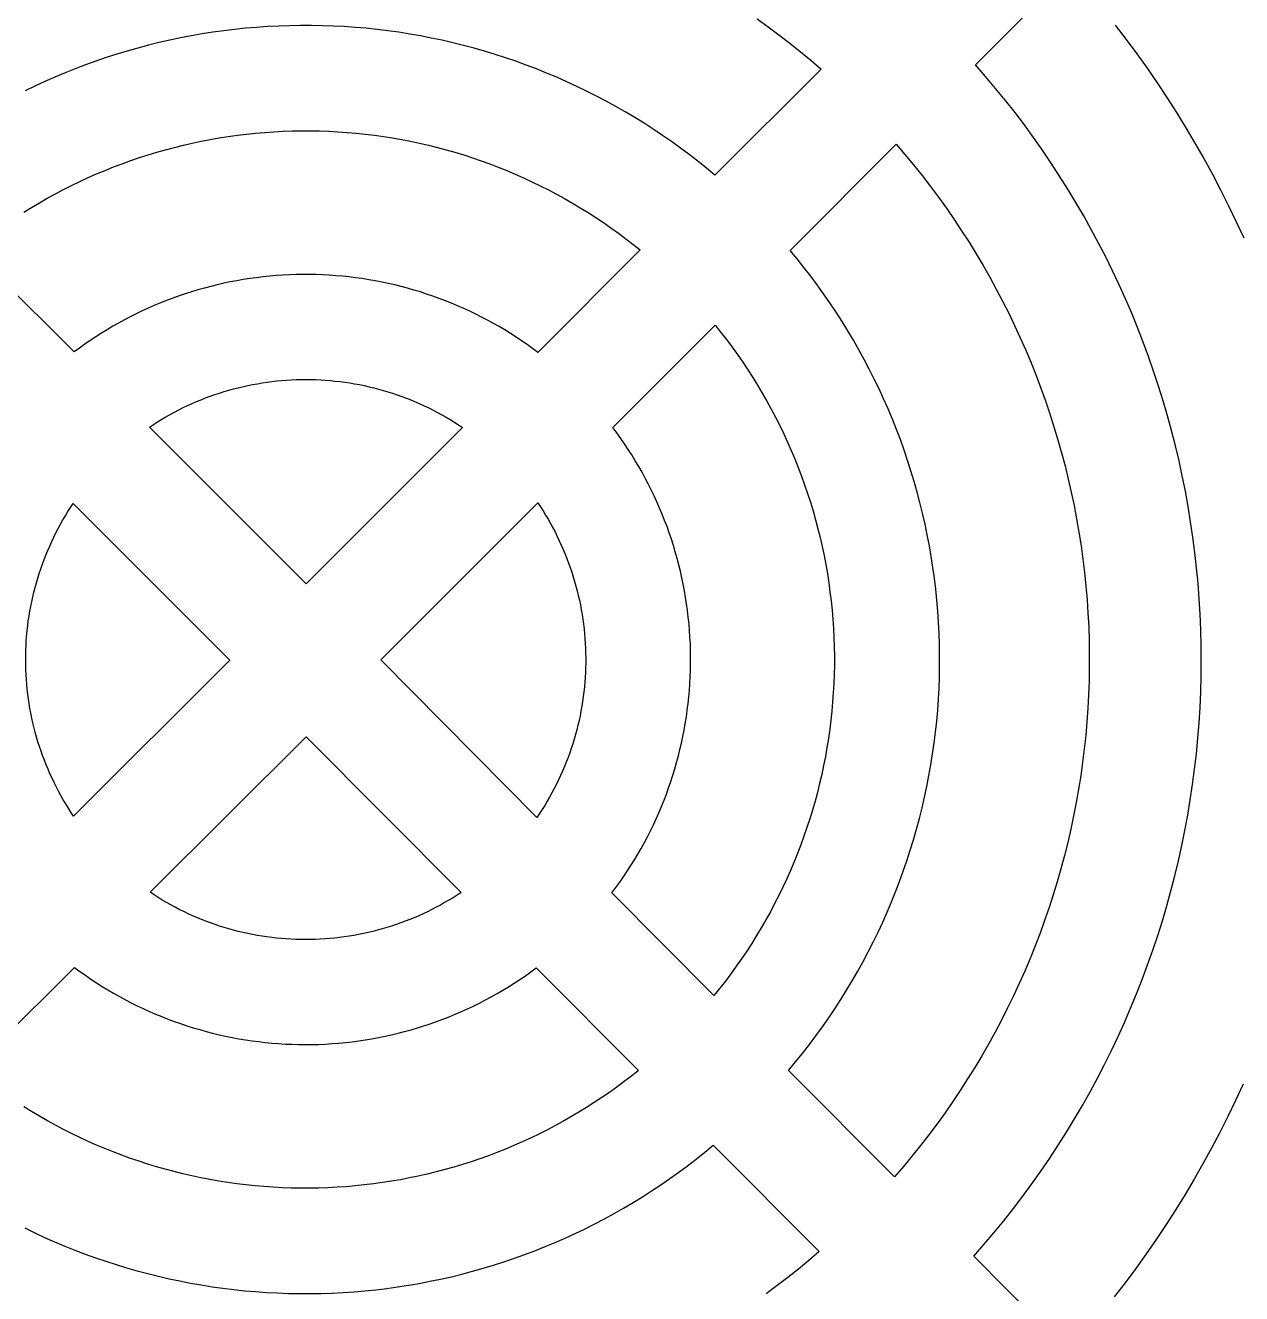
# Model space of a CAD drawing. Header units: metres. Extents: x -3 to 104, y -10 to 53.
# Drawn here: x 45.22 to 68.13, y 14.31 to 38.19 of the extents above; entities that cross this region are included whole.
import ezdxf

# ---------------------------------------------------------------- set-up
doc = ezdxf.new("R2010")
doc.units = ezdxf.units.M

msp = doc.modelspace()

# ---------------------------------------------------------------- linework, layer by layer
for p, q in [((63.1133, 37.4482), (64.8828, 39.2188)), ((59.001, 38.3145), (59.209, 38.165)), ((48.3447, 37.9941), (48.1416, 37.9551)), ((48.5479, 38.0293), (48.3447, 37.9941)), ((48.752, 38.0615), (48.5479, 38.0293)), ((48.957, 38.0898), (48.752, 38.0615)), ((49.1621, 38.1152), (48.957, 38.0898)), ((49.3682, 38.1357), (49.1621, 38.1152)), ((49.5742, 38.1543), (49.3682, 38.1357)), ((49.7803, 38.168), (49.5742, 38.1543)), ((49.9863, 38.1787), (49.7803, 38.168)), ((50.1934, 38.1855), (49.9863, 38.1787)), ((50.4004, 38.1895), (50.1934, 38.1855)), ((50.6064, 38.1895), (50.4004, 38.1895)), ((50.8135, 38.1855), (50.6064, 38.1895)), ((51.0205, 38.1787), (50.8135, 38.1855)), ((51.2266, 38.168), (51.0205, 38.1787)), ((51.4326, 38.1533), (51.2266, 38.168)), ((51.6387, 38.1357), (51.4326, 38.1533)), ((51.8447, 38.1143), (51.6387, 38.1357)), ((52.0498, 38.0889), (51.8447, 38.1143)), ((52.2539, 38.0605), (52.0498, 38.0889)), ((52.459, 38.0283), (52.2539, 38.0605)), ((52.6621, 37.9922), (52.459, 38.0283)), ((52.8652, 37.9531), (52.6621, 37.9922)), ((59.209, 38.165), (59.4131, 38.0127)), ((59.4131, 38.0127), (59.6152, 37.8574)), ((65.7461, 38.1934), (65.9502, 37.9277)), ((47.3369, 37.7637), (47.1387, 37.707)), ((47.5371, 37.8164), (47.3369, 37.7637)), ((47.7373, 37.8662), (47.5371, 37.8164)), ((47.9395, 37.9121), (47.7373, 37.8662)), ((48.1416, 37.9551), (47.9395, 37.9121)), ((53.0674, 37.9102), (52.8652, 37.9531)), ((53.2686, 37.8643), (53.0674, 37.9102)), ((53.4697, 37.8145), (53.2686, 37.8643)), ((53.6699, 37.7617), (53.4697, 37.8145)), ((53.8682, 37.7051), (53.6699, 37.7617)), ((59.6152, 37.8574), (59.8145, 37.6982)), ((65.9502, 37.9277), (66.1504, 37.6582)), ((46.5479, 37.5166), (46.3535, 37.4473)), ((46.7432, 37.584), (46.5479, 37.5166)), ((46.9404, 37.6475), (46.7432, 37.584)), ((47.1387, 37.707), (46.9404, 37.6475)), ((54.0664, 37.6445), (53.8682, 37.7051)), ((54.2627, 37.5811), (54.0664, 37.6445)), ((54.459, 37.5146), (54.2627, 37.5811)), ((54.6533, 37.4443), (54.459, 37.5146)), ((59.8145, 37.6982), (60.0107, 37.5352)), ((60.0107, 37.5352), (60.2051, 37.3691)), ((66.1504, 37.6582), (66.3447, 37.3857)), ((45.9688, 37.2969), (45.7773, 37.2168)), ((46.1602, 37.373), (45.9688, 37.2969)), ((46.3535, 37.4473), (46.1602, 37.373)), ((54.8457, 37.3711), (54.6533, 37.4443)), ((55.0381, 37.2939), (54.8457, 37.3711)), ((55.2285, 37.2139), (55.0381, 37.2939)), ((60.2051, 37.3691), (58.2061, 35.3701)), ((63.3057, 37.2285), (63.1133, 37.4482)), ((66.3447, 37.3857), (66.5352, 37.1104)), ((45.4004, 37.0459), (45.2148, 36.9561)), ((45.5889, 37.1328), (45.4004, 37.0459)), ((45.7773, 37.2168), (45.5889, 37.1328)), ((55.418, 37.1299), (55.2285, 37.2139)), ((55.6055, 37.043), (55.418, 37.1299)), ((55.791, 36.9531), (55.6055, 37.043)), ((63.4941, 37.0049), (63.3057, 37.2285)), ((66.5352, 37.1104), (66.7207, 36.8311)), ((55.9756, 36.8604), (55.791, 36.9531)), ((56.1592, 36.7637), (55.9756, 36.8604)), ((63.6777, 36.7783), (63.4941, 37.0049)), ((63.8584, 36.5479), (63.6777, 36.7783)), ((66.7207, 36.8311), (66.9014, 36.5488)), ((56.3398, 36.6641), (56.1592, 36.7637)), ((56.5195, 36.5615), (56.3398, 36.6641)), ((56.6973, 36.4561), (56.5195, 36.5615)), ((64.0352, 36.3154), (63.8584, 36.5479)), ((66.9014, 36.5488), (67.0771, 36.2637)), ((56.873, 36.3467), (56.6973, 36.4561)), ((57.0469, 36.2354), (56.873, 36.3467)), ((64.207, 36.0791), (64.0352, 36.3154)), ((48.7031, 36.043), (48.873, 36.0723)), ((48.873, 36.0723), (49.043, 36.0986)), ((49.043, 36.0986), (49.2139, 36.123)), ((49.2139, 36.123), (49.3857, 36.1436)), ((49.3857, 36.1436), (49.5566, 36.1611)), ((49.5566, 36.1611), (49.7285, 36.1758)), ((49.7285, 36.1758), (49.9014, 36.1885)), ((49.9014, 36.1885), (50.0732, 36.1973)), ((50.0732, 36.1973), (50.2461, 36.2031)), ((50.2461, 36.2031), (50.418, 36.2061)), ((50.418, 36.2061), (50.5908, 36.2061)), ((50.5908, 36.2061), (50.7627, 36.2031)), ((50.7627, 36.2031), (50.9355, 36.1963)), ((50.9355, 36.1963), (51.1074, 36.1875)), ((51.1074, 36.1875), (51.2793, 36.1758)), ((51.2793, 36.1758), (51.4512, 36.1602)), ((51.4512, 36.1602), (51.623, 36.1426)), ((51.623, 36.1426), (51.7939, 36.1221)), ((51.7939, 36.1221), (51.9648, 36.0977)), ((51.9648, 36.0977), (52.1357, 36.0713)), ((52.1357, 36.0713), (52.3057, 36.041)), ((57.2188, 36.1201), (57.0469, 36.2354)), ((57.3887, 36.002), (57.2188, 36.1201)), ((64.375, 35.8408), (64.207, 36.0791)), ((67.0771, 36.2637), (67.248, 35.9756)), ((47.6963, 35.8037), (47.8623, 35.8506)), ((47.8623, 35.8506), (48.0293, 35.8945)), ((48.0293, 35.8945), (48.1963, 35.9365)), ((48.1963, 35.9365), (48.3652, 35.9746)), ((48.3652, 35.9746), (48.5332, 36.0098)), ((48.5332, 36.0098), (48.7031, 36.043)), ((52.3057, 36.041), (52.4746, 36.0088)), ((52.4746, 36.0088), (52.6436, 35.9727)), ((52.6436, 35.9727), (52.8115, 35.9336)), ((52.8115, 35.9336), (52.9795, 35.8926)), ((52.9795, 35.8926), (53.1455, 35.8486)), ((53.1455, 35.8486), (53.3115, 35.8008)), ((57.5566, 35.8818), (57.3887, 36.002)), ((57.7217, 35.7578), (57.5566, 35.8818)), ((59.6221, 33.9541), (61.6201, 35.9541)), ((61.6201, 35.9541), (61.7861, 35.7598)), ((64.5391, 35.5986), (64.375, 35.8408)), ((67.248, 35.9756), (67.4141, 35.6836)), ((46.8809, 35.5254), (47.042, 35.5859)), ((47.042, 35.5859), (47.2041, 35.6445)), ((47.2041, 35.6445), (47.3672, 35.7002)), ((47.3672, 35.7002), (47.5312, 35.7529)), ((47.5312, 35.7529), (47.6963, 35.8037)), ((53.3115, 35.8008), (53.4766, 35.751)), ((53.4766, 35.751), (53.6406, 35.6973)), ((53.6406, 35.6973), (53.8037, 35.6416)), ((53.8037, 35.6416), (53.9668, 35.583)), ((57.8857, 35.6318), (57.7217, 35.7578)), ((58.0469, 35.502), (57.8857, 35.6318)), ((61.7861, 35.7598), (61.9492, 35.5625)), ((64.6992, 35.3545), (64.5391, 35.5986)), ((67.4141, 35.6836), (67.5752, 35.3896)), ((46.4033, 35.3242), (46.5615, 35.3936)), ((46.5615, 35.3936), (46.7207, 35.4609)), ((46.7207, 35.4609), (46.8809, 35.5254)), ((53.9668, 35.583), (54.1279, 35.5215)), ((54.1279, 35.5215), (54.2871, 35.458)), ((54.2871, 35.458), (54.4463, 35.3906)), ((54.4463, 35.3906), (54.6045, 35.3213)), ((58.2061, 35.3701), (58.0469, 35.502)), ((61.9492, 35.5625), (62.1094, 35.3633)), ((62.1094, 35.3633), (62.2646, 35.1602)), ((64.8545, 35.1064), (64.6992, 35.3545)), ((67.5752, 35.3896), (67.7305, 35.0928)), ((45.9375, 35.0996), (46.0918, 35.1768)), ((46.0918, 35.1768), (46.2471, 35.252)), ((46.2471, 35.252), (46.4033, 35.3242)), ((54.6045, 35.3213), (54.7607, 35.248)), ((54.7607, 35.248), (54.916, 35.1729)), ((54.916, 35.1729), (55.0703, 35.0957)), ((62.2646, 35.1602), (62.418, 34.9551)), ((65.0059, 34.8564), (64.8545, 35.1064)), ((45.4844, 34.8506), (45.6338, 34.9355)), ((45.6338, 34.9355), (45.7852, 35.0186)), ((45.7852, 35.0186), (45.9375, 35.0996)), ((55.0703, 35.0957), (55.2227, 35.0146)), ((55.2227, 35.0146), (55.374, 34.9316)), ((55.374, 34.9316), (55.5234, 34.8457)), ((62.418, 34.9551), (62.5664, 34.7471)), ((67.7305, 35.0928), (67.8809, 34.7939)), ((45.1895, 34.6719), (45.3359, 34.7617)), ((45.3359, 34.7617), (45.4844, 34.8506)), ((55.5234, 34.8457), (55.6719, 34.7578)), ((55.6719, 34.7578), (55.8184, 34.667)), ((55.8184, 34.667), (55.9629, 34.5732)), ((62.5664, 34.7471), (62.7119, 34.5371)), ((65.1533, 34.6045), (65.0059, 34.8564)), ((67.8809, 34.7939), (68.0264, 34.4922)), ((55.9629, 34.5732), (56.1064, 34.4775)), ((56.1064, 34.4775), (56.248, 34.3789)), ((62.7119, 34.5371), (62.8535, 34.3242)), ((65.2949, 34.3496), (65.1533, 34.6045)), ((68.0264, 34.4922), (68.167, 34.1875)), ((56.248, 34.3789), (56.3887, 34.2783)), ((56.3887, 34.2783), (56.5264, 34.1748)), ((56.5264, 34.1748), (56.6631, 34.0693)), ((62.8535, 34.3242), (62.9922, 34.1094)), ((65.4336, 34.0918), (65.2949, 34.3496)), ((46.1387, 32.041), (44.209, 33.9668)), ((56.7969, 33.9619), (54.8701, 32.0342)), ((56.6631, 34.0693), (56.7969, 33.9619)), ((59.7539, 33.7949), (59.6221, 33.9541)), ((62.9922, 34.1094), (63.126, 33.8916)), ((65.5674, 33.832), (65.4336, 34.0918)), ((59.8838, 33.6328), (59.7539, 33.7949)), ((63.126, 33.8916), (63.2568, 33.6719)), ((65.6963, 33.5693), (65.5674, 33.832)), ((49.5713, 33.4404), (49.4473, 33.4229)), ((49.6953, 33.4551), (49.5713, 33.4404)), ((49.8193, 33.4678), (49.6953, 33.4551)), ((49.9443, 33.4785), (49.8193, 33.4678)), ((50.0684, 33.4873), (49.9443, 33.4785)), ((50.1934, 33.4932), (50.0684, 33.4873)), ((50.3184, 33.498), (50.1934, 33.4932)), ((50.4434, 33.5), (50.3184, 33.498)), ((50.5684, 33.5), (50.4434, 33.5)), ((50.6934, 33.4971), (50.5684, 33.5)), ((50.8184, 33.4932), (50.6934, 33.4971)), ((50.9424, 33.4863), (50.8184, 33.4932)), ((51.0674, 33.4775), (50.9424, 33.4863)), ((51.1914, 33.4668), (51.0674, 33.4775)), ((51.3164, 33.4541), (51.1914, 33.4668)), ((51.4404, 33.4385), (51.3164, 33.4541)), ((51.5635, 33.4219), (51.4404, 33.4385)), ((60.0107, 33.4688), (59.8838, 33.6328)), ((60.1338, 33.3027), (60.0107, 33.4688)), ((63.2568, 33.6719), (63.3838, 33.4492)), ((63.3838, 33.4492), (63.5059, 33.2246)), ((65.8203, 33.3057), (65.6963, 33.5693)), ((48.4717, 33.21), (48.3516, 33.1748)), ((48.5918, 33.2441), (48.4717, 33.21)), ((48.7129, 33.2764), (48.5918, 33.2441)), ((48.834, 33.3057), (48.7129, 33.2764)), ((48.9561, 33.334), (48.834, 33.3057)), ((49.0781, 33.3594), (48.9561, 33.334)), ((49.2012, 33.3828), (49.0781, 33.3594)), ((49.3242, 33.4043), (49.2012, 33.3828)), ((49.4473, 33.4229), (49.3242, 33.4043)), ((51.6875, 33.4023), (51.5635, 33.4219)), ((51.8105, 33.3809), (51.6875, 33.4023)), ((51.9326, 33.3574), (51.8105, 33.3809)), ((52.0557, 33.3311), (51.9326, 33.3574)), ((52.1768, 33.3037), (52.0557, 33.3311)), ((52.2979, 33.2734), (52.1768, 33.3037)), ((52.4189, 33.2412), (52.2979, 33.2734)), ((52.5391, 33.207), (52.4189, 33.2412)), ((52.6592, 33.1709), (52.5391, 33.207)), ((60.2549, 33.1348), (60.1338, 33.3027)), ((63.5059, 33.2246), (63.625, 32.999)), ((65.9404, 33.0391), (65.8203, 33.3057)), ((47.7637, 32.9639), (47.6484, 32.916)), ((47.8799, 33.0098), (47.7637, 32.9639)), ((47.9971, 33.0537), (47.8799, 33.0098)), ((48.1143, 33.0967), (47.9971, 33.0537)), ((48.2324, 33.1367), (48.1143, 33.0967)), ((48.3516, 33.1748), (48.2324, 33.1367)), ((52.7773, 33.1328), (52.6592, 33.1709)), ((52.8965, 33.0928), (52.7773, 33.1328)), ((53.0137, 33.0508), (52.8965, 33.0928)), ((53.1309, 33.0059), (53.0137, 33.0508)), ((53.2461, 32.96), (53.1309, 33.0059)), ((53.3613, 32.9111), (53.2461, 32.96)), ((60.373, 32.9639), (60.2549, 33.1348)), ((60.4883, 32.792), (60.373, 32.9639)), ((63.625, 32.999), (63.7402, 32.7705)), ((66.0557, 32.7705), (65.9404, 33.0391)), ((47.3076, 32.7598), (47.1963, 32.7031)), ((47.4209, 32.8135), (47.3076, 32.7598)), ((47.5342, 32.8652), (47.4209, 32.8135)), ((47.6484, 32.916), (47.5342, 32.8652)), ((53.4756, 32.8613), (53.3613, 32.9111)), ((53.5898, 32.8086), (53.4756, 32.8613)), ((53.7021, 32.7549), (53.5898, 32.8086)), ((53.8135, 32.6982), (53.7021, 32.7549)), ((60.6006, 32.6172), (60.4883, 32.792)), ((63.7402, 32.7705), (63.8516, 32.54)), ((66.166, 32.5), (66.0557, 32.7705)), ((46.8672, 32.5244), (46.7598, 32.4609)), ((46.9756, 32.5859), (46.8672, 32.5244)), ((47.0859, 32.6455), (46.9756, 32.5859)), ((47.1963, 32.7031), (47.0859, 32.6455)), ((53.9248, 32.6406), (53.8135, 32.6982)), ((54.0342, 32.5801), (53.9248, 32.6406)), ((54.1426, 32.5186), (54.0342, 32.5801)), ((54.25, 32.4551), (54.1426, 32.5186)), ((56.2871, 30.6172), (58.2129, 32.5449)), ((58.2129, 32.5449), (58.3213, 32.4102)), ((60.709, 32.4414), (60.6006, 32.6172)), ((63.8516, 32.54), (63.958, 32.3076)), ((66.2725, 32.2275), (66.166, 32.5)), ((46.4434, 32.2588), (46.3408, 32.1885)), ((46.5479, 32.3281), (46.4434, 32.2588)), ((46.6533, 32.3955), (46.5479, 32.3281)), ((46.7598, 32.4609), (46.6533, 32.3955)), ((54.3564, 32.3896), (54.25, 32.4551)), ((54.4619, 32.3223), (54.3564, 32.3896)), ((54.5654, 32.2529), (54.4619, 32.3223)), ((54.6689, 32.1816), (54.5654, 32.2529)), ((58.3213, 32.4102), (58.4277, 32.2734)), ((58.4277, 32.2734), (58.5312, 32.1348)), ((60.8154, 32.2627), (60.709, 32.4414)), ((60.918, 32.083), (60.8154, 32.2627)), ((63.958, 32.3076), (64.0605, 32.0732)), ((46.2393, 32.1152), (46.1387, 32.041)), ((46.3408, 32.1885), (46.2393, 32.1152)), ((54.7705, 32.1094), (54.6689, 32.1816)), ((54.8701, 32.0342), (54.7705, 32.1094)), ((58.5312, 32.1348), (58.6318, 31.9941)), ((61.0176, 31.9014), (60.918, 32.083)), ((64.0605, 32.0732), (64.1602, 31.8379)), ((66.373, 31.9541), (66.2725, 32.2275)), ((58.6318, 31.9941), (58.7305, 31.8525)), ((58.7305, 31.8525), (58.8262, 31.708)), ((61.1143, 31.7178), (61.0176, 31.9014)), ((64.1602, 31.8379), (64.2549, 31.5996)), ((66.4697, 31.6777), (66.373, 31.9541)), ((58.8262, 31.708), (58.9199, 31.5625)), ((58.9199, 31.5625), (59.0117, 31.416)), ((61.208, 31.5322), (61.1143, 31.7178)), ((61.2979, 31.3457), (61.208, 31.5322)), ((64.2549, 31.5996), (64.3457, 31.3613)), ((66.5615, 31.4004), (66.4697, 31.6777)), ((48.877, 31.2676), (48.9648, 31.2949)), ((48.9648, 31.2949), (49.0527, 31.3213)), ((49.0527, 31.3213), (49.1416, 31.3457)), ((49.1416, 31.3457), (49.2305, 31.3691)), ((49.2305, 31.3691), (49.4102, 31.4102)), ((49.4102, 31.4102), (49.5, 31.4277)), ((49.5, 31.4277), (49.5908, 31.4443)), ((49.5908, 31.4443), (49.6816, 31.46)), ((49.6816, 31.46), (49.7725, 31.4736)), ((49.7725, 31.4736), (49.8643, 31.4854)), ((49.8643, 31.4854), (49.9551, 31.4951)), ((49.9551, 31.4951), (50.0469, 31.5039)), ((50.0469, 31.5039), (50.1387, 31.5117)), ((50.1387, 31.5117), (50.2305, 31.5166)), ((50.2305, 31.5166), (50.3223, 31.5205)), ((50.3223, 31.5205), (50.415, 31.5234)), ((50.415, 31.5234), (50.5068, 31.5234)), ((50.5068, 31.5234), (50.5986, 31.5225)), ((50.5986, 31.5225), (50.6904, 31.5205)), ((50.6904, 31.5205), (50.7822, 31.5166)), ((50.7822, 31.5166), (50.874, 31.5107)), ((50.874, 31.5107), (50.9658, 31.5029)), ((50.9658, 31.5029), (51.0576, 31.4941)), ((51.0576, 31.4941), (51.1494, 31.4834)), ((51.1494, 31.4834), (51.2402, 31.4717)), ((51.2402, 31.4717), (51.3311, 31.458)), ((51.3311, 31.458), (51.4219, 31.4424)), ((51.4219, 31.4424), (51.5127, 31.4258)), ((51.5127, 31.4258), (51.6025, 31.4072)), ((51.6025, 31.4072), (51.6924, 31.3867)), ((51.6924, 31.3867), (51.7822, 31.3652)), ((51.7822, 31.3652), (51.8711, 31.3428)), ((51.8711, 31.3428), (51.96, 31.3174)), ((51.96, 31.3174), (52.0479, 31.291)), ((52.0479, 31.291), (52.1357, 31.2637)), ((59.0117, 31.416), (59.0996, 31.2666)), ((61.3848, 31.1582), (61.2979, 31.3457)), ((64.3457, 31.3613), (64.4316, 31.1201)), ((66.6484, 31.1211), (66.5615, 31.4004)), ((48.2773, 31.0322), (48.3613, 31.0703)), ((48.3613, 31.0703), (48.4453, 31.1074)), ((48.4453, 31.1074), (48.5303, 31.1426)), ((48.5303, 31.1426), (48.6162, 31.1758)), ((48.6162, 31.1758), (48.7021, 31.208)), ((48.7021, 31.208), (48.7891, 31.2383)), ((48.7891, 31.2383), (48.877, 31.2676)), ((52.1357, 31.2637), (52.2227, 31.2344)), ((52.2227, 31.2344), (52.3096, 31.2031)), ((52.3096, 31.2031), (52.3955, 31.1709)), ((52.3955, 31.1709), (52.4814, 31.1377)), ((52.4814, 31.1377), (52.6514, 31.0654)), ((52.6514, 31.0654), (52.7344, 31.0273)), ((59.0996, 31.2666), (59.1855, 31.1162)), ((59.1855, 31.1162), (59.2686, 30.9648)), ((61.4678, 30.9678), (61.3848, 31.1582)), ((64.4316, 31.1201), (64.5137, 30.8779)), ((66.7305, 30.8408), (66.6484, 31.1211)), ((47.79, 30.7744), (47.8691, 30.8203)), ((47.8691, 30.8203), (47.9492, 30.8662)), ((47.9492, 30.8662), (48.1113, 30.9521)), ((48.1113, 30.9521), (48.1943, 30.9932)), ((48.1943, 30.9932), (48.2773, 31.0322)), ((52.7344, 31.0273), (52.8174, 30.9873)), ((52.8174, 30.9873), (52.9004, 30.9463)), ((52.9004, 30.9463), (52.9814, 30.9033)), ((52.9814, 30.9033), (53.0625, 30.8594)), ((53.0625, 30.8594), (53.1426, 30.8145)), ((53.1426, 30.8145), (53.2217, 30.7676)), ((59.2686, 30.9648), (59.3496, 30.8115)), ((59.3496, 30.8115), (59.4277, 30.6572)), ((61.5488, 30.7773), (61.4678, 30.9678)), ((64.5137, 30.8779), (64.5918, 30.6348)), ((66.8076, 30.5596), (66.7305, 30.8408)), ((47.5566, 30.626), (47.6338, 30.6768)), ((50.5117, 27.6758), (47.5566, 30.626)), ((47.6338, 30.6768), (47.7109, 30.7256)), ((47.7109, 30.7256), (47.79, 30.7744)), ((53.4541, 30.6182), (50.5117, 27.6758)), ((53.2217, 30.7676), (53.3779, 30.6699)), ((53.3779, 30.6699), (53.4541, 30.6182)), ((56.3613, 30.5166), (56.2871, 30.6172)), ((59.4277, 30.6572), (59.5029, 30.502)), ((61.625, 30.584), (61.5488, 30.7773)), ((61.6992, 30.3906), (61.625, 30.584)), ((64.5918, 30.6348), (64.666, 30.3896)), ((56.4346, 30.415), (56.3613, 30.5166)), ((56.5059, 30.3115), (56.4346, 30.415)), ((59.5029, 30.502), (59.5752, 30.3447)), ((59.5752, 30.3447), (59.6445, 30.1865)), ((61.7695, 30.1953), (61.6992, 30.3906)), ((64.666, 30.3896), (64.7354, 30.1436)), ((66.8799, 30.2764), (66.8076, 30.5596)), ((56.5752, 30.207), (56.5059, 30.3115)), ((56.6426, 30.1016), (56.5752, 30.207)), ((56.708, 29.9941), (56.6426, 30.1016)), ((59.6445, 30.1865), (59.7119, 30.0264)), ((61.8359, 29.999), (61.7695, 30.1953)), ((64.7354, 30.1436), (64.8008, 29.8965)), ((66.9473, 29.9922), (66.8799, 30.2764)), ((56.7725, 29.8867), (56.708, 29.9941)), ((56.834, 29.7773), (56.7725, 29.8867)), ((59.7119, 30.0264), (59.7764, 29.8662)), ((59.7764, 29.8662), (59.8379, 29.7041)), ((61.8994, 29.8018), (61.8359, 29.999)), ((64.8008, 29.8965), (64.8623, 29.6484)), ((67.0088, 29.7061), (66.9473, 29.9922)), ((56.8945, 29.667), (56.834, 29.7773)), ((56.9521, 29.5557), (56.8945, 29.667)), ((59.8379, 29.7041), (59.8965, 29.542)), ((61.959, 29.6035), (61.8994, 29.8018)), ((64.8623, 29.6484), (64.9189, 29.3984)), ((67.0664, 29.4199), (67.0088, 29.7061)), ((57.0088, 29.4443), (56.9521, 29.5557)), ((57.0625, 29.3311), (57.0088, 29.4443)), ((59.8965, 29.542), (59.9521, 29.3779)), ((59.9521, 29.3779), (60.0049, 29.2129)), ((62.0156, 29.4043), (61.959, 29.6035)), ((62.0684, 29.2041), (62.0156, 29.4043)), ((64.9189, 29.3984), (64.9707, 29.1484)), ((67.1191, 29.1328), (67.0664, 29.4199)), ((46.0713, 29.1143), (46.1221, 29.1904)), ((46.1221, 29.1904), (49.0713, 26.2354)), ((51.916, 26.2441), (54.8711, 29.2012)), ((54.8711, 29.2012), (54.9209, 29.125)), ((57.1152, 29.2168), (57.0625, 29.3311)), ((57.166, 29.1016), (57.1152, 29.2168)), ((60.0049, 29.2129), (60.0547, 29.0479)), ((62.1182, 29.0029), (62.0684, 29.2041)), ((64.9707, 29.1484), (65.0195, 28.8975)), ((45.9277, 28.8789), (45.9746, 28.958)), ((45.9746, 28.958), (46.0225, 29.0361)), ((46.0225, 29.0361), (46.0713, 29.1143)), ((54.9209, 29.125), (54.9707, 29.0479)), ((54.9707, 29.0479), (55.0176, 28.9707)), ((55.0176, 28.9707), (55.0645, 28.8916)), ((57.2139, 28.9863), (57.166, 29.1016)), ((57.2598, 28.8691), (57.2139, 28.9863)), ((60.0547, 29.0479), (60.1025, 28.8809)), ((62.1641, 28.8008), (62.1182, 29.0029)), ((65.0195, 28.8975), (65.0625, 28.6455)), ((67.166, 28.8438), (67.1191, 29.1328)), ((45.7969, 28.6357), (45.8389, 28.7178)), ((45.8389, 28.7178), (45.8828, 28.7988)), ((45.8828, 28.7988), (45.9277, 28.8789)), ((55.0645, 28.8916), (55.1094, 28.8125)), ((55.1094, 28.8125), (55.1533, 28.7324)), ((55.1533, 28.7324), (55.1953, 28.6514)), ((57.3047, 28.752), (57.2598, 28.8691)), ((57.3467, 28.6338), (57.3047, 28.752)), ((60.1025, 28.8809), (60.1465, 28.7139)), ((60.1465, 28.7139), (60.1875, 28.5459)), ((62.207, 28.5977), (62.1641, 28.8008)), ((67.209, 28.5547), (67.166, 28.8438)), ((45.6787, 28.3867), (45.7168, 28.4707)), ((45.7168, 28.4707), (45.7559, 28.5537)), ((45.7559, 28.5537), (45.7969, 28.6357)), ((55.1953, 28.6514), (55.2363, 28.5693)), ((55.2363, 28.5693), (55.2754, 28.4873)), ((55.2754, 28.4873), (55.3135, 28.4043)), ((57.3867, 28.5156), (57.3467, 28.6338)), ((57.4248, 28.3955), (57.3867, 28.5156)), ((60.1875, 28.5459), (60.2266, 28.377)), ((62.2461, 28.3936), (62.207, 28.5977)), ((65.0625, 28.6455), (65.1025, 28.3926)), ((67.2461, 28.2656), (67.209, 28.5547)), ((45.5732, 28.1318), (45.6064, 28.2178)), ((45.6064, 28.2178), (45.6416, 28.3027)), ((45.6416, 28.3027), (45.6787, 28.3867)), ((55.3135, 28.4043), (55.3506, 28.3213)), ((55.3506, 28.3213), (55.3848, 28.2363)), ((55.3848, 28.2363), (55.4189, 28.1523)), ((57.4609, 28.2754), (57.4248, 28.3955)), ((57.4951, 28.1543), (57.4609, 28.2754)), ((60.2266, 28.377), (60.2617, 28.208)), ((60.2617, 28.208), (60.2939, 28.0381)), ((62.2812, 28.1895), (62.2461, 28.3936)), ((62.3135, 27.9844), (62.2812, 28.1895)), ((65.1025, 28.3926), (65.1367, 28.1396)), ((67.2783, 27.9746), (67.2461, 28.2656)), ((45.4814, 27.8711), (45.5107, 27.959)), ((45.5107, 27.959), (45.541, 28.0459)), ((45.541, 28.0459), (45.5732, 28.1318)), ((55.4189, 28.1523), (55.4512, 28.0664)), ((55.4512, 28.0664), (55.4814, 27.9805)), ((55.4814, 27.9805), (55.5107, 27.8945)), ((57.5273, 28.0332), (57.4951, 28.1543)), ((57.5566, 27.9111), (57.5273, 28.0332)), ((60.2939, 28.0381), (60.3242, 27.8672)), ((62.3418, 27.7793), (62.3135, 27.9844)), ((65.1367, 28.1396), (65.168, 27.8857)), ((67.3057, 27.6846), (67.2783, 27.9746)), ((45.4033, 27.6064), (45.4541, 27.7842)), ((45.4541, 27.7842), (45.4814, 27.8711)), ((55.5107, 27.8945), (55.5391, 27.8076)), ((55.5391, 27.8076), (55.5898, 27.6318)), ((57.585, 27.7891), (57.5566, 27.9111)), ((57.6104, 27.666), (57.585, 27.7891)), ((60.3242, 27.8672), (60.3506, 27.6963)), ((62.3662, 27.5732), (62.3418, 27.7793)), ((65.168, 27.8857), (65.1934, 27.6309)), ((45.3594, 27.4287), (45.3809, 27.5176)), ((45.3809, 27.5176), (45.4033, 27.6064)), ((55.5898, 27.6318), (55.6123, 27.5439)), ((55.6123, 27.5439), (55.6338, 27.4551)), ((57.6338, 27.543), (57.6104, 27.666)), ((57.6553, 27.4199), (57.6338, 27.543)), ((60.3506, 27.6963), (60.374, 27.5244)), ((60.374, 27.5244), (60.3945, 27.3535)), ((62.3877, 27.3672), (62.3662, 27.5732)), ((65.1934, 27.6309), (65.2158, 27.376)), ((67.3281, 27.3926), (67.3057, 27.6846)), ((45.3047, 27.1582), (45.3213, 27.248)), ((45.3213, 27.248), (45.3398, 27.3389)), ((45.3398, 27.3389), (45.3594, 27.4287)), ((55.6338, 27.4551), (55.6543, 27.3662)), ((55.6543, 27.3662), (55.6729, 27.2773)), ((55.6729, 27.2773), (55.6895, 27.1875)), ((57.6738, 27.2959), (57.6553, 27.4199)), ((57.6914, 27.1709), (57.6738, 27.2959)), ((60.3945, 27.3535), (60.4121, 27.1807)), ((62.4053, 27.1611), (62.3877, 27.3672)), ((65.2158, 27.376), (65.2324, 27.1211)), ((67.3457, 27.1016), (67.3281, 27.3926)), ((45.2764, 26.9766), (45.29, 27.0674)), ((45.29, 27.0674), (45.3047, 27.1582)), ((55.6895, 27.1875), (55.7051, 27.0977)), ((55.7051, 27.0977), (55.7188, 27.0068)), ((55.7188, 27.0068), (55.7314, 26.917)), ((57.7061, 27.0469), (57.6914, 27.1709)), ((57.7188, 26.9219), (57.7061, 27.0469)), ((60.4121, 27.1807), (60.4268, 27.0088)), ((60.4268, 27.0088), (60.4385, 26.8359)), ((62.4189, 26.9541), (62.4053, 27.1611)), ((65.2324, 27.1211), (65.2461, 26.8662)), ((67.3574, 26.8096), (67.3457, 27.1016)), ((45.2383, 26.6104), (45.2539, 26.7939)), ((45.2539, 26.7939), (45.2646, 26.8848)), ((45.2646, 26.8848), (45.2764, 26.9766)), ((55.7314, 26.917), (55.7422, 26.8262)), ((55.7422, 26.8262), (55.751, 26.7354)), ((57.7295, 26.7969), (57.7188, 26.9219)), ((57.7373, 26.6719), (57.7295, 26.7969)), ((60.4385, 26.8359), (60.4473, 26.6631)), ((62.4297, 26.7471), (62.4189, 26.9541)), ((65.2461, 26.8662), (65.2539, 26.6104)), ((67.3652, 26.5176), (67.3574, 26.8096)), ((45.2295, 26.4268), (45.2334, 26.5186)), ((45.2334, 26.5186), (45.2383, 26.6104)), ((55.751, 26.7354), (55.7588, 26.6445)), ((55.7588, 26.6445), (55.7646, 26.5537)), ((55.7646, 26.5537), (55.7695, 26.4619)), ((57.7441, 26.5459), (57.7373, 26.6719)), ((57.748, 26.4209), (57.7441, 26.5459)), ((60.4473, 26.6631), (60.4531, 26.4902)), ((62.4365, 26.54), (62.4297, 26.7471)), ((62.4395, 26.333), (62.4365, 26.54)), ((65.2539, 26.6104), (65.2578, 26.3545)), ((67.3672, 26.2246), (67.3652, 26.5176)), ((45.2266, 26.335), (45.2295, 26.4268)), ((45.2266, 26.2432), (45.2266, 26.335)), ((55.7695, 26.4619), (55.7725, 26.3711)), ((55.7725, 26.3711), (55.7734, 26.2803)), ((55.7734, 26.2803), (55.7734, 26.1885)), ((57.75, 26.2959), (57.748, 26.4209)), ((57.75, 26.1699), (57.75, 26.2959)), ((60.4531, 26.4902), (60.4561, 26.3174)), ((60.4561, 26.3174), (60.4561, 26.1445)), ((62.4395, 26.125), (62.4395, 26.333)), ((65.2578, 26.3545), (65.2578, 26.0986)), ((45.2275, 26.1514), (45.2266, 26.2432)), ((45.2295, 26.0586), (45.2275, 26.1514)), ((45.2334, 25.9668), (45.2295, 26.0586)), ((49.0713, 26.2354), (46.1299, 23.2979)), ((54.8535, 23.2734), (51.916, 26.2441)), ((55.7715, 26.0977), (55.7686, 26.0059)), ((55.7734, 26.1885), (55.7715, 26.0977)), ((57.7422, 25.9189), (57.7471, 26.0449)), ((57.7471, 26.0449), (57.75, 26.1699)), ((60.4561, 26.1445), (60.4521, 25.9707)), ((62.4355, 25.918), (62.4395, 26.125)), ((65.2578, 26.0986), (65.2529, 25.8428)), ((67.3643, 25.9326), (67.3672, 26.2246)), ((45.2393, 25.875), (45.2334, 25.9668)), ((45.2471, 25.7842), (45.2393, 25.875)), ((55.7568, 25.8242), (55.748, 25.7334)), ((55.7686, 26.0059), (55.7568, 25.8242)), ((57.7266, 25.6689), (57.7354, 25.7939)), ((57.7354, 25.7939), (57.7422, 25.9189)), ((60.4463, 25.7979), (60.4365, 25.625)), ((60.4521, 25.9707), (60.4463, 25.7979)), ((62.4277, 25.7109), (62.4355, 25.918)), ((65.2529, 25.8428), (65.2432, 25.5879)), ((67.3564, 25.6406), (67.3643, 25.9326)), ((45.2559, 25.6924), (45.2471, 25.7842)), ((45.2666, 25.6006), (45.2559, 25.6924)), ((45.2783, 25.5098), (45.2666, 25.6006)), ((55.7383, 25.6426), (55.7275, 25.5518)), ((55.748, 25.7334), (55.7383, 25.6426)), ((57.7158, 25.5439), (57.7266, 25.6689)), ((60.4365, 25.625), (60.4238, 25.4531)), ((62.417, 25.5039), (62.4277, 25.7109)), ((65.2432, 25.5879), (65.2295, 25.332)), ((67.3428, 25.3486), (67.3564, 25.6406)), ((45.292, 25.4189), (45.2783, 25.5098)), ((45.3076, 25.3281), (45.292, 25.4189)), ((45.3242, 25.2373), (45.3076, 25.3281)), ((55.7002, 25.3721), (55.6846, 25.2822)), ((55.7148, 25.4619), (55.7002, 25.3721)), ((55.7275, 25.5518), (55.7148, 25.4619)), ((57.6865, 25.2949), (57.7021, 25.4189)), ((57.7021, 25.4189), (57.7158, 25.5439)), ((60.4238, 25.4531), (60.4092, 25.2803)), ((62.4023, 25.2969), (62.417, 25.5039)), ((65.2295, 25.332), (65.2119, 25.0771)), ((67.3252, 25.0576), (67.3428, 25.3486)), ((45.3428, 25.1475), (45.3242, 25.2373)), ((45.3623, 25.0576), (45.3428, 25.1475)), ((55.6475, 25.1035), (55.627, 25.0146)), ((55.667, 25.1924), (55.6475, 25.1035)), ((55.6846, 25.2822), (55.667, 25.1924)), ((57.6494, 25.0469), (57.6689, 25.1709)), ((57.6689, 25.1709), (57.6865, 25.2949)), ((60.3906, 25.1084), (60.3691, 24.9365)), ((60.4092, 25.2803), (60.3906, 25.1084)), ((62.3613, 24.8848), (62.3838, 25.0908)), ((62.3838, 25.0908), (62.4023, 25.2969)), ((65.2119, 25.0771), (65.1895, 24.8223)), ((45.4072, 24.8799), (45.3623, 25.0576)), ((45.4326, 24.791), (45.4072, 24.8799)), ((55.5811, 24.8379), (55.5557, 24.75)), ((55.6045, 24.9258), (55.5811, 24.8379)), ((55.627, 25.0146), (55.6045, 24.9258)), ((57.6035, 24.7998), (57.6279, 24.9229)), ((57.6279, 24.9229), (57.6494, 25.0469)), ((60.3691, 24.9365), (60.3447, 24.7656)), ((62.3359, 24.6787), (62.3613, 24.8848)), ((67.3018, 24.7666), (67.3252, 25.0576)), ((45.458, 24.7031), (45.4326, 24.791)), ((45.4863, 24.6152), (45.458, 24.7031)), ((45.5156, 24.5273), (45.4863, 24.6152)), ((47.5684, 21.8662), (50.5098, 24.792)), ((50.5098, 24.792), (53.4287, 21.8643)), ((55.5293, 24.6631), (55.501, 24.5762)), ((55.5557, 24.75), (55.5293, 24.6631)), ((57.5488, 24.5547), (57.5771, 24.6768)), ((57.5771, 24.6768), (57.6035, 24.7998)), ((60.3447, 24.7656), (60.3174, 24.5947)), ((62.3066, 24.4736), (62.3359, 24.6787)), ((65.1895, 24.8223), (65.1621, 24.5684)), ((67.2734, 24.4756), (67.3018, 24.7666)), ((45.5459, 24.4414), (45.5156, 24.5273)), ((45.5781, 24.3555), (45.5459, 24.4414)), ((55.4404, 24.4043), (55.4072, 24.3193)), ((55.4717, 24.4902), (55.4404, 24.4043)), ((55.501, 24.5762), (55.4717, 24.4902)), ((57.4863, 24.3125), (57.5186, 24.4336)), ((57.5186, 24.4336), (57.5488, 24.5547)), ((60.2871, 24.4238), (60.2539, 24.2549)), ((60.3174, 24.5947), (60.2871, 24.4238)), ((62.2744, 24.2686), (62.3066, 24.4736)), ((65.1621, 24.5684), (65.1309, 24.3145)), ((67.2402, 24.1855), (67.2734, 24.4756)), ((45.6123, 24.2695), (45.5781, 24.3555)), ((45.6475, 24.1846), (45.6123, 24.2695)), ((45.6846, 24.1006), (45.6475, 24.1846)), ((55.3379, 24.1504), (55.3008, 24.0674)), ((55.373, 24.2344), (55.3379, 24.1504)), ((55.4072, 24.3193), (55.373, 24.2344)), ((57.415, 24.0713), (57.4512, 24.1914)), ((57.4512, 24.1914), (57.4863, 24.3125)), ((60.2539, 24.2549), (60.2178, 24.085)), ((62.2383, 24.0645), (62.2744, 24.2686)), ((65.1309, 24.3145), (65.0957, 24.0615)), ((67.2021, 23.8955), (67.2402, 24.1855)), ((45.7227, 24.0166), (45.6846, 24.1006)), ((45.7617, 23.9336), (45.7227, 24.0166)), ((45.8457, 23.7695), (45.7617, 23.9336)), ((55.2227, 23.9023), (55.1387, 23.7402)), ((55.2617, 23.9844), (55.2227, 23.9023)), ((55.3008, 24.0674), (55.2617, 23.9844)), ((57.335, 23.834), (57.376, 23.9521)), ((57.376, 23.9521), (57.415, 24.0713)), ((60.1787, 23.917), (60.1367, 23.749)), ((60.2178, 24.085), (60.1787, 23.917)), ((62.1982, 23.8613), (62.2383, 24.0645)), ((65.0957, 24.0615), (65.0547, 23.8086)), ((67.1582, 23.6064), (67.2021, 23.8955)), ((45.8896, 23.6895), (45.8457, 23.7695)), ((45.9355, 23.6094), (45.8896, 23.6895)), ((55.0938, 23.6602), (55.0488, 23.5811)), ((55.1387, 23.7402), (55.0938, 23.6602)), ((57.248, 23.5986), (57.293, 23.7158)), ((57.293, 23.7158), (57.335, 23.834)), ((60.1367, 23.749), (60.0918, 23.582)), ((62.1084, 23.457), (62.1553, 23.6592)), ((62.1553, 23.6592), (62.1982, 23.8613)), ((65.0547, 23.8086), (65.0107, 23.5566)), ((45.9814, 23.5303), (45.9355, 23.6094)), ((46.0303, 23.4512), (45.9814, 23.5303)), ((46.0791, 23.374), (46.0303, 23.4512)), ((54.9541, 23.4258), (54.9043, 23.3486)), ((55.002, 23.5029), (54.9541, 23.4258)), ((55.0488, 23.5811), (55.002, 23.5029)), ((57.1523, 23.3662), (57.2012, 23.4824)), ((57.2012, 23.4824), (57.248, 23.5986)), ((60.0439, 23.415), (59.9932, 23.25)), ((60.0918, 23.582), (60.0439, 23.415)), ((62.0586, 23.2559), (62.1084, 23.457)), ((65.0107, 23.5566), (64.9619, 23.3057)), ((67.1104, 23.3184), (67.1582, 23.6064)), ((46.1299, 23.2979), (46.0791, 23.374)), ((54.9043, 23.3486), (54.8535, 23.2734)), ((57.0479, 23.1377), (57.1006, 23.252)), ((57.1006, 23.252), (57.1523, 23.3662)), ((59.9932, 23.25), (59.9395, 23.0859)), ((62.0049, 23.0557), (62.0586, 23.2559)), ((64.9619, 23.3057), (64.9082, 23.0557)), ((67.0566, 23.0312), (67.1104, 23.3184)), ((56.9365, 22.9131), (56.9932, 23.0254)), ((56.9932, 23.0254), (57.0479, 23.1377)), ((59.9395, 23.0859), (59.8838, 22.9219)), ((61.9473, 22.8564), (62.0049, 23.0557)), ((64.9082, 23.0557), (64.8516, 22.8066)), ((66.999, 22.7451), (67.0566, 23.0312)), ((56.7549, 22.584), (56.8174, 22.6924)), ((56.8174, 22.6924), (56.8779, 22.8027)), ((56.8779, 22.8027), (56.9365, 22.9131)), ((59.8242, 22.7598), (59.7617, 22.5977)), ((59.8838, 22.9219), (59.8242, 22.7598)), ((61.8867, 22.6582), (61.9473, 22.8564)), ((64.8516, 22.8066), (64.7891, 22.5586)), ((66.9355, 22.46), (66.999, 22.7451)), ((56.624, 22.3701), (56.6904, 22.4766)), ((56.6904, 22.4766), (56.7549, 22.584)), ((59.7617, 22.5977), (59.6973, 22.4375)), ((61.7549, 22.2646), (61.8232, 22.4609)), ((61.8232, 22.4609), (61.8867, 22.6582)), ((64.7891, 22.5586), (64.7236, 22.3115)), ((66.8672, 22.1758), (66.9355, 22.46)), ((56.4863, 22.1602), (56.5557, 22.2646)), ((56.5557, 22.2646), (56.624, 22.3701)), ((59.6299, 22.2783), (59.5596, 22.1201)), ((59.6973, 22.4375), (59.6299, 22.2783)), ((61.6846, 22.0703), (61.7549, 22.2646)), ((64.7236, 22.3115), (64.6533, 22.0654)), ((56.3408, 21.9551), (56.415, 22.0576)), ((56.415, 22.0576), (56.4863, 22.1602)), ((59.5596, 22.1201), (59.4863, 21.9639)), ((61.6104, 21.877), (61.6846, 22.0703)), ((64.6533, 22.0654), (64.5781, 21.8213)), ((66.7949, 21.8926), (66.8672, 22.1758)), ((47.6445, 21.8164), (47.5684, 21.8662)), ((47.7217, 21.7676), (47.6445, 21.8164)), ((47.7998, 21.7197), (47.7217, 21.7676)), ((53.2744, 21.7646), (53.1963, 21.7178)), ((53.3516, 21.8135), (53.2744, 21.7646)), ((53.4287, 21.8643), (53.3516, 21.8135)), ((56.2656, 21.8555), (56.3408, 21.9551)), ((58.1885, 19.9248), (56.2656, 21.8555)), ((59.4102, 21.8076), (59.332, 21.6533)), ((59.4863, 21.9639), (59.4102, 21.8076)), ((61.5322, 21.6846), (61.6104, 21.877)), ((64.5781, 21.8213), (64.499, 21.5781)), ((66.7168, 21.6113), (66.7949, 21.8926)), ((47.8789, 21.6738), (47.7998, 21.7197)), ((47.959, 21.6289), (47.8789, 21.6738)), ((48.0391, 21.5859), (47.959, 21.6289)), ((48.1201, 21.5439), (48.0391, 21.5859)), ((48.2021, 21.5029), (48.1201, 21.5439)), ((48.2852, 21.4639), (48.2021, 21.5029)), ((52.7939, 21.501), (52.7119, 21.4629)), ((52.876, 21.542), (52.7939, 21.501)), ((52.957, 21.584), (52.876, 21.542)), ((53.0381, 21.627), (52.957, 21.584)), ((53.1172, 21.6719), (53.0381, 21.627)), ((53.1963, 21.7178), (53.1172, 21.6719)), ((59.251, 21.501), (59.167, 21.3496)), ((59.332, 21.6533), (59.251, 21.501)), ((61.4512, 21.4932), (61.5322, 21.6846)), ((64.499, 21.5781), (64.416, 21.3359)), ((66.6338, 21.3311), (66.7168, 21.6113)), ((48.3682, 21.4268), (48.2852, 21.4639)), ((48.4521, 21.3906), (48.3682, 21.4268)), ((48.5361, 21.3555), (48.4521, 21.3906)), ((48.6211, 21.3223), (48.5361, 21.3555)), ((48.707, 21.29), (48.6211, 21.3223)), ((48.793, 21.2598), (48.707, 21.29)), ((48.8799, 21.2314), (48.793, 21.2598)), ((52.2031, 21.2588), (52.1162, 21.2305)), ((52.2891, 21.2891), (52.2031, 21.2588)), ((52.375, 21.3203), (52.2891, 21.2891)), ((52.46, 21.3535), (52.375, 21.3203)), ((52.5449, 21.3887), (52.46, 21.3535)), ((52.6279, 21.4248), (52.5449, 21.3887)), ((52.7119, 21.4629), (52.6279, 21.4248)), ((59.167, 21.3496), (59.0801, 21.2002)), ((61.2803, 21.1162), (61.3672, 21.3037)), ((61.3672, 21.3037), (61.4512, 21.4932)), ((64.416, 21.3359), (64.3291, 21.0957)), ((66.5459, 21.0518), (66.6338, 21.3311)), ((48.9668, 21.2041), (48.8799, 21.2314)), ((49.0547, 21.1777), (48.9668, 21.2041)), ((49.1426, 21.1543), (49.0547, 21.1777)), ((49.2314, 21.1309), (49.1426, 21.1543)), ((49.4092, 21.0898), (49.2314, 21.1309)), ((49.499, 21.0723), (49.4092, 21.0898)), ((49.5889, 21.0557), (49.499, 21.0723)), ((49.6787, 21.041), (49.5889, 21.0557)), ((49.7695, 21.0273), (49.6787, 21.041)), ((49.8604, 21.0156), (49.7695, 21.0273)), ((51.2266, 21.0264), (51.1357, 21.0146)), ((51.3174, 21.04), (51.2266, 21.0264)), ((51.4072, 21.0547), (51.3174, 21.04)), ((51.4971, 21.0713), (51.4072, 21.0547)), ((51.5869, 21.0898), (51.4971, 21.0713)), ((51.6758, 21.1094), (51.5869, 21.0898)), ((51.7646, 21.1299), (51.6758, 21.1094)), ((51.8535, 21.1523), (51.7646, 21.1299)), ((51.9414, 21.1768), (51.8535, 21.1523)), ((52.0293, 21.2031), (51.9414, 21.1768)), ((52.1162, 21.2305), (52.0293, 21.2031)), ((58.9912, 21.0518), (58.8994, 20.9043)), ((59.0801, 21.2002), (58.9912, 21.0518)), ((61.1895, 20.9297), (61.2803, 21.1162)), ((64.3291, 21.0957), (64.2373, 20.8564)), ((66.4541, 20.7744), (66.5459, 21.0518)), ((49.9512, 21.0049), (49.8604, 21.0156)), ((50.042, 20.9961), (49.9512, 21.0049)), ((50.1328, 20.9893), (50.042, 20.9961)), ((50.2236, 20.9834), (50.1328, 20.9893)), ((50.3154, 20.9795), (50.2236, 20.9834)), ((50.4062, 20.9775), (50.3154, 20.9795)), ((50.498, 20.9766), (50.4062, 20.9775)), ((50.5898, 20.9766), (50.498, 20.9766)), ((50.6807, 20.9795), (50.5898, 20.9766)), ((50.7725, 20.9834), (50.6807, 20.9795)), ((50.8633, 20.9883), (50.7725, 20.9834)), ((50.9541, 20.9961), (50.8633, 20.9883)), ((51.0449, 21.0049), (50.9541, 20.9961)), ((51.1357, 21.0146), (51.0449, 21.0049)), ((58.8994, 20.9043), (58.8057, 20.7598)), ((61.0947, 20.7451), (61.1895, 20.9297)), ((64.2373, 20.8564), (64.1426, 20.6191)), ((58.709, 20.6162), (58.6094, 20.4746)), ((58.8057, 20.7598), (58.709, 20.6162)), ((60.8975, 20.3809), (60.998, 20.5615)), ((60.998, 20.5615), (61.0947, 20.7451)), ((64.1426, 20.6191), (64.043, 20.3838)), ((66.3564, 20.499), (66.4541, 20.7744)), ((44.2139, 18.5293), (46.1475, 20.4521)), ((46.1475, 20.4521), (46.249, 20.377)), ((46.249, 20.377), (46.3516, 20.3047)), ((46.3516, 20.3047), (46.4551, 20.2334)), ((54.6387, 20.2969), (54.7412, 20.3701)), ((54.7412, 20.3701), (54.8428, 20.4443)), ((54.8428, 20.4443), (56.7676, 18.5137)), ((58.5078, 20.334), (58.4043, 20.1963)), ((58.6094, 20.4746), (58.5078, 20.334)), ((60.7939, 20.2012), (60.8975, 20.3809)), ((64.043, 20.3838), (63.9385, 20.1504)), ((66.2549, 20.2256), (66.3564, 20.499)), ((46.4551, 20.2334), (46.5605, 20.1641)), ((46.5605, 20.1641), (46.667, 20.0957)), ((46.667, 20.0957), (46.7744, 20.0303)), ((54.2148, 20.0244), (54.3223, 20.0898)), ((54.3223, 20.0898), (54.4287, 20.1572)), ((54.4287, 20.1572), (54.5342, 20.2266)), ((54.5342, 20.2266), (54.6387, 20.2969)), ((58.4043, 20.1963), (58.2979, 20.0596)), ((60.6875, 20.0234), (60.7939, 20.2012)), ((63.9385, 20.1504), (63.8311, 19.918)), ((66.1475, 19.9531), (66.2549, 20.2256)), ((46.7744, 20.0303), (46.8828, 19.9668)), ((46.8828, 19.9668), (46.9932, 19.9043)), ((46.9932, 19.9043), (47.1035, 19.8447)), ((47.1035, 19.8447), (47.2158, 19.7871)), ((53.7734, 19.7812), (53.8857, 19.8389)), ((53.8857, 19.8389), (53.9961, 19.8984)), ((53.9961, 19.8984), (54.1064, 19.9609)), ((54.1064, 19.9609), (54.2148, 20.0244)), ((58.2979, 20.0596), (58.1885, 19.9248)), ((60.4658, 19.6729), (60.5781, 19.8477)), ((60.5781, 19.8477), (60.6875, 20.0234)), ((63.8311, 19.918), (63.7197, 19.6885)), ((66.0361, 19.6836), (66.1475, 19.9531)), ((47.2158, 19.7871), (47.3281, 19.7305)), ((47.3281, 19.7305), (47.4424, 19.6768)), ((47.4424, 19.6768), (47.5566, 19.624)), ((47.5566, 19.624), (47.6729, 19.5742)), ((53.3164, 19.5693), (53.4316, 19.6191)), ((53.4316, 19.6191), (53.5469, 19.6709)), ((53.5469, 19.6709), (53.6602, 19.7256)), ((53.6602, 19.7256), (53.7734, 19.7812)), ((60.3496, 19.501), (60.4658, 19.6729)), ((63.7197, 19.6885), (63.6035, 19.46)), ((65.9199, 19.415), (66.0361, 19.6836)), ((47.6729, 19.5742), (47.7891, 19.5264)), ((47.7891, 19.5264), (47.9062, 19.4795)), ((47.9062, 19.4795), (48.0244, 19.4355)), ((48.0244, 19.4355), (48.1436, 19.3936)), ((48.1436, 19.3936), (48.2627, 19.3535)), ((48.2627, 19.3535), (48.3828, 19.3164)), ((52.6055, 19.3125), (52.7256, 19.3496)), ((52.7256, 19.3496), (52.8457, 19.3896)), ((52.8457, 19.3896), (52.9639, 19.4316)), ((52.9639, 19.4316), (53.082, 19.4756)), ((53.082, 19.4756), (53.1992, 19.5215)), ((53.1992, 19.5215), (53.3164, 19.5693)), ((60.2314, 19.3311), (60.3496, 19.501)), ((63.6035, 19.46), (63.4844, 19.2344)), ((65.7998, 19.1494), (65.9199, 19.415)), ((48.3828, 19.3164), (48.5039, 19.2803)), ((48.5039, 19.2803), (48.625, 19.2471)), ((48.625, 19.2471), (48.7471, 19.2148)), ((48.7471, 19.2148), (48.8701, 19.1855)), ((48.8701, 19.1855), (48.9922, 19.1582)), ((48.9922, 19.1582), (49.1162, 19.1328)), ((49.1162, 19.1328), (49.2402, 19.1104)), ((49.2402, 19.1104), (49.3643, 19.0898)), ((51.623, 19.0879), (51.748, 19.1084)), ((51.748, 19.1084), (51.8721, 19.1309)), ((51.8721, 19.1309), (51.9951, 19.1562)), ((51.9951, 19.1562), (52.1182, 19.1826)), ((52.1182, 19.1826), (52.2412, 19.2119)), ((52.2412, 19.2119), (52.3633, 19.2432)), ((52.3633, 19.2432), (52.4844, 19.2773)), ((52.4844, 19.2773), (52.6055, 19.3125)), ((59.9854, 18.998), (60.1094, 19.1631)), ((60.1094, 19.1631), (60.2314, 19.3311)), ((63.4844, 19.2344), (63.3604, 19.0098)), ((65.6748, 18.8857), (65.7998, 19.1494)), ((49.3643, 19.0898), (49.4893, 19.0713)), ((49.4893, 19.0713), (49.6143, 19.0547)), ((49.6143, 19.0547), (49.7393, 19.04)), ((49.7393, 19.04), (49.8643, 19.0283)), ((49.8643, 19.0283), (49.9902, 19.0176)), ((49.9902, 19.0176), (50.1162, 19.0098)), ((50.1162, 19.0098), (50.2422, 19.0049)), ((50.2422, 19.0049), (50.3682, 19.001)), ((50.3682, 19.001), (50.4941, 19)), ((50.4941, 19), (50.6201, 19.001)), ((50.6201, 19.001), (50.7461, 19.0039)), ((50.7461, 19.0039), (50.8721, 19.0098)), ((50.8721, 19.0098), (50.9971, 19.0176)), ((50.9971, 19.0176), (51.123, 19.0264)), ((51.123, 19.0264), (51.249, 19.0391)), ((51.249, 19.0391), (51.374, 19.0527)), ((51.374, 19.0527), (51.499, 19.0693)), ((51.499, 19.0693), (51.623, 19.0879)), ((59.8574, 18.834), (59.9854, 18.998)), ((63.3604, 19.0098), (63.2334, 18.7881)), ((65.5449, 18.624), (65.6748, 18.8857)), ((59.5947, 18.5137), (59.7275, 18.6729)), ((59.7275, 18.6729), (59.8574, 18.834)), ((63.2334, 18.7881), (63.1025, 18.5693)), ((56.6328, 18.4072), (56.4961, 18.3018)), ((56.7676, 18.5137), (56.6328, 18.4072)), ((61.5889, 16.5117), (59.5947, 18.5137)), ((63.1025, 18.5693), (62.9668, 18.3516)), ((65.4102, 18.3643), (65.5449, 18.624)), ((56.3584, 18.2002), (56.2188, 18.0996)), ((56.4961, 18.3018), (56.3584, 18.2002)), ((62.9668, 18.3516), (62.8281, 18.1367)), ((65.2715, 18.1074), (65.4102, 18.3643)), ((68.1533, 18.252), (68.0127, 17.9482)), ((56.0771, 18.002), (55.9336, 17.9072)), ((56.2188, 18.0996), (56.0771, 18.002)), ((62.6865, 17.9248), (62.54, 17.7148)), ((62.8281, 18.1367), (62.6865, 17.9248)), ((65.1279, 17.8525), (65.2715, 18.1074)), ((68.0127, 17.9482), (67.8672, 17.6465)), ((45.3369, 17.7373), (45.1914, 17.8271)), ((45.4854, 17.6494), (45.3369, 17.7373)), ((55.6426, 17.7246), (55.4941, 17.6367)), ((55.7891, 17.8145), (55.6426, 17.7246)), ((55.9336, 17.9072), (55.7891, 17.8145)), ((62.54, 17.7148), (62.3906, 17.5078)), ((64.9805, 17.6006), (65.1279, 17.8525)), ((45.6348, 17.5635), (45.4854, 17.6494)), ((45.7852, 17.4814), (45.6348, 17.5635)), ((45.9375, 17.4014), (45.7852, 17.4814)), ((55.1943, 17.4697), (55.042, 17.3896)), ((55.3447, 17.5518), (55.1943, 17.4697)), ((55.4941, 17.6367), (55.3447, 17.5518)), ((62.3906, 17.5078), (62.2373, 17.3027)), ((64.8281, 17.3506), (64.9805, 17.6006)), ((67.8672, 17.6465), (67.7158, 17.3467)), ((46.0908, 17.3232), (45.9375, 17.4014)), ((46.2451, 17.249), (46.0908, 17.3232)), ((46.4014, 17.1768), (46.2451, 17.249)), ((54.7334, 17.2383), (54.5771, 17.167)), ((54.8877, 17.3125), (54.7334, 17.2383)), ((55.042, 17.3896), (54.8877, 17.3125)), ((62.2373, 17.3027), (62.0801, 17.1006)), ((64.6719, 17.1045), (64.8281, 17.3506)), ((67.7158, 17.3467), (67.5605, 17.0508)), ((46.5586, 17.1074), (46.4014, 17.1768)), ((46.7178, 17.04), (46.5586, 17.1074)), ((46.877, 16.9766), (46.7178, 17.04)), ((47.0371, 16.915), (46.877, 16.9766)), ((54.1006, 16.9678), (53.9404, 16.9072)), ((54.2607, 17.0312), (54.1006, 16.9678)), ((54.4189, 17.0977), (54.2607, 17.0312)), ((54.5771, 17.167), (54.4189, 17.0977)), ((57.8535, 16.8428), (58.0146, 16.9717)), ((58.0146, 16.9717), (58.1738, 17.1025)), ((58.1738, 17.1025), (60.1699, 15.1006)), ((62.0801, 17.1006), (61.9199, 16.9014)), ((64.5117, 16.8604), (64.6719, 17.1045)), ((67.5605, 17.0508), (67.3984, 16.7568)), ((47.1992, 16.8564), (47.0371, 16.915)), ((47.3623, 16.8018), (47.1992, 16.8564)), ((47.5254, 16.749), (47.3623, 16.8018)), ((47.6904, 16.6982), (47.5254, 16.749)), ((53.4521, 16.7412), (53.2871, 16.6924)), ((53.6152, 16.7939), (53.4521, 16.7412)), ((53.7783, 16.8486), (53.6152, 16.7939)), ((53.9404, 16.9072), (53.7783, 16.8486)), ((57.5244, 16.5947), (57.6904, 16.7178)), ((57.6904, 16.7178), (57.8535, 16.8428)), ((61.9199, 16.9014), (61.7559, 16.7051)), ((64.3467, 16.6182), (64.5117, 16.8604)), ((67.3984, 16.7568), (67.2324, 16.4658)), ((47.8555, 16.6514), (47.6904, 16.6982)), ((48.0215, 16.6074), (47.8555, 16.6514)), ((48.1885, 16.5654), (48.0215, 16.6074)), ((48.3564, 16.5273), (48.1885, 16.5654)), ((48.5244, 16.4922), (48.3564, 16.5273)), ((48.6934, 16.459), (48.5244, 16.4922)), ((52.4521, 16.4873), (52.2832, 16.4551)), ((52.6211, 16.5225), (52.4521, 16.4873)), ((52.7881, 16.5605), (52.6211, 16.5225)), ((52.9551, 16.6016), (52.7881, 16.5605)), ((53.1221, 16.6455), (52.9551, 16.6016)), ((53.2871, 16.6924), (53.1221, 16.6455)), ((57.3564, 16.4746), (57.5244, 16.5947)), ((61.7559, 16.7051), (61.5889, 16.5117)), ((64.1777, 16.3799), (64.3467, 16.6182)), ((48.8623, 16.4297), (48.6934, 16.459)), ((49.0322, 16.4023), (48.8623, 16.4297)), ((49.2021, 16.3789), (49.0322, 16.4023)), ((49.373, 16.3574), (49.2021, 16.3789)), ((49.5439, 16.3398), (49.373, 16.3574)), ((49.7148, 16.3252), (49.5439, 16.3398)), ((49.8867, 16.3125), (49.7148, 16.3252)), ((50.0586, 16.3037), (49.8867, 16.3125)), ((50.2305, 16.2979), (50.0586, 16.3037)), ((50.4023, 16.2939), (50.2305, 16.2979)), ((50.5742, 16.2939), (50.4023, 16.2939)), ((50.7461, 16.2969), (50.5742, 16.2939)), ((50.918, 16.3027), (50.7461, 16.2969)), ((51.0898, 16.3115), (50.918, 16.3027)), ((51.2607, 16.3232), (51.0898, 16.3115)), ((51.4326, 16.3379), (51.2607, 16.3232)), ((51.6035, 16.3555), (51.4326, 16.3379)), ((51.7744, 16.376), (51.6035, 16.3555)), ((51.9443, 16.3994), (51.7744, 16.376)), ((52.1143, 16.4258), (51.9443, 16.3994)), ((52.2832, 16.4551), (52.1143, 16.4258)), ((56.8408, 16.1328), (57.0146, 16.2441)), ((57.0146, 16.2441), (57.1865, 16.3584)), ((57.1865, 16.3584), (57.3564, 16.4746)), ((64.0049, 16.1445), (64.1777, 16.3799)), ((67.2324, 16.4658), (67.0615, 16.1777)), ((56.4883, 15.9199), (56.666, 16.0254)), ((56.666, 16.0254), (56.8408, 16.1328)), ((63.8281, 15.9121), (64.0049, 16.1445)), ((67.0615, 16.1777), (66.8848, 15.8926)), ((56.1279, 15.7197), (56.3086, 15.8184)), ((56.3086, 15.8184), (56.4883, 15.9199)), ((63.6465, 15.6826), (63.8281, 15.9121)), ((66.8848, 15.8926), (66.7041, 15.6104)), ((45.21, 15.5459), (45.3965, 15.4561)), ((55.5752, 15.4424), (55.7607, 15.5312)), ((55.7607, 15.5312), (55.9453, 15.624)), ((55.9453, 15.624), (56.1279, 15.7197)), ((63.4619, 15.457), (63.6465, 15.6826)), ((66.7041, 15.6104), (66.5176, 15.332)), ((45.3965, 15.4561), (45.583, 15.3691)), ((45.583, 15.3691), (45.7715, 15.2861)), ((45.7715, 15.2861), (45.9619, 15.2061)), ((55.1992, 15.2734), (55.3877, 15.3564)), ((55.3877, 15.3564), (55.5752, 15.4424)), ((63.2734, 15.2344), (63.4619, 15.457)), ((66.5176, 15.332), (66.3271, 15.0566)), ((45.9619, 15.2061), (46.1533, 15.1299)), ((46.1533, 15.1299), (46.3457, 15.0557)), ((46.3457, 15.0557), (46.54, 14.9863)), ((54.624, 15.0449), (54.8174, 15.1182)), ((54.8174, 15.1182), (55.0088, 15.1943)), ((55.0088, 15.1943), (55.1992, 15.2734)), ((60.1699, 15.1006), (59.9756, 14.9355)), ((63.0801, 15.0146), (63.2734, 15.2344)), ((66.3271, 15.0566), (66.1309, 14.7842)), ((46.54, 14.9863), (46.7354, 14.9189)), ((46.7354, 14.9189), (46.9307, 14.8555)), ((46.9307, 14.8555), (47.1279, 14.7959)), ((53.8408, 14.7871), (54.0381, 14.8467)), ((54.0381, 14.8467), (54.2344, 14.9092)), ((54.2344, 14.9092), (54.4297, 14.9756)), ((54.4297, 14.9756), (54.624, 15.0449)), ((59.9756, 14.9355), (59.7793, 14.7734)), ((64.8623, 13.2266), (63.0801, 15.0146)), ((47.1279, 14.7959), (47.3262, 14.7393)), ((47.3262, 14.7393), (47.5264, 14.6865)), ((47.5264, 14.6865), (47.7256, 14.6367)), ((47.7256, 14.6367), (47.9268, 14.5908)), ((47.9268, 14.5908), (48.1289, 14.5479)), ((52.8398, 14.542), (53.042, 14.584)), ((53.042, 14.584), (53.2432, 14.6289)), ((53.2432, 14.6289), (53.4434, 14.6787)), ((53.4434, 14.6787), (53.6426, 14.7314)), ((53.6426, 14.7314), (53.8408, 14.7871)), ((59.5801, 14.6152), (59.3779, 14.46)), ((59.7793, 14.7734), (59.5801, 14.6152)), ((66.1309, 14.7842), (65.9307, 14.5156)), ((48.1289, 14.5479), (48.3311, 14.5088)), ((48.3311, 14.5088), (48.5342, 14.4727)), ((48.5342, 14.4727), (48.7383, 14.4404)), ((48.7383, 14.4404), (48.9424, 14.4121)), ((48.9424, 14.4121), (49.1465, 14.3867)), ((49.1465, 14.3867), (49.3516, 14.3652)), ((49.3516, 14.3652), (49.5566, 14.3477)), ((49.5566, 14.3477), (49.7627, 14.333)), ((49.7627, 14.333), (49.9688, 14.3223)), ((50.999, 14.3203), (51.2051, 14.3311)), ((51.2051, 14.3311), (51.4111, 14.3447)), ((51.4111, 14.3447), (51.6162, 14.3623)), ((51.6162, 14.3623), (51.8213, 14.3838)), ((51.8213, 14.3838), (52.0264, 14.4082)), ((52.0264, 14.4082), (52.2305, 14.4365)), ((52.2305, 14.4365), (52.4346, 14.4678)), ((52.4346, 14.4678), (52.6377, 14.5029)), ((52.6377, 14.5029), (52.8398, 14.542)), ((59.3779, 14.46), (59.1729, 14.3086)), ((65.9307, 14.5156), (65.7266, 14.25)), ((49.9688, 14.3223), (50.1748, 14.3145)), ((50.1748, 14.3145), (50.3809, 14.3105)), ((50.3809, 14.3105), (50.5869, 14.3105)), ((50.5869, 14.3105), (50.793, 14.3135)), ((50.793, 14.3135), (50.999, 14.3203))]:
    msp.add_line(p, q)

doc.saveas('drawing.dxf')
